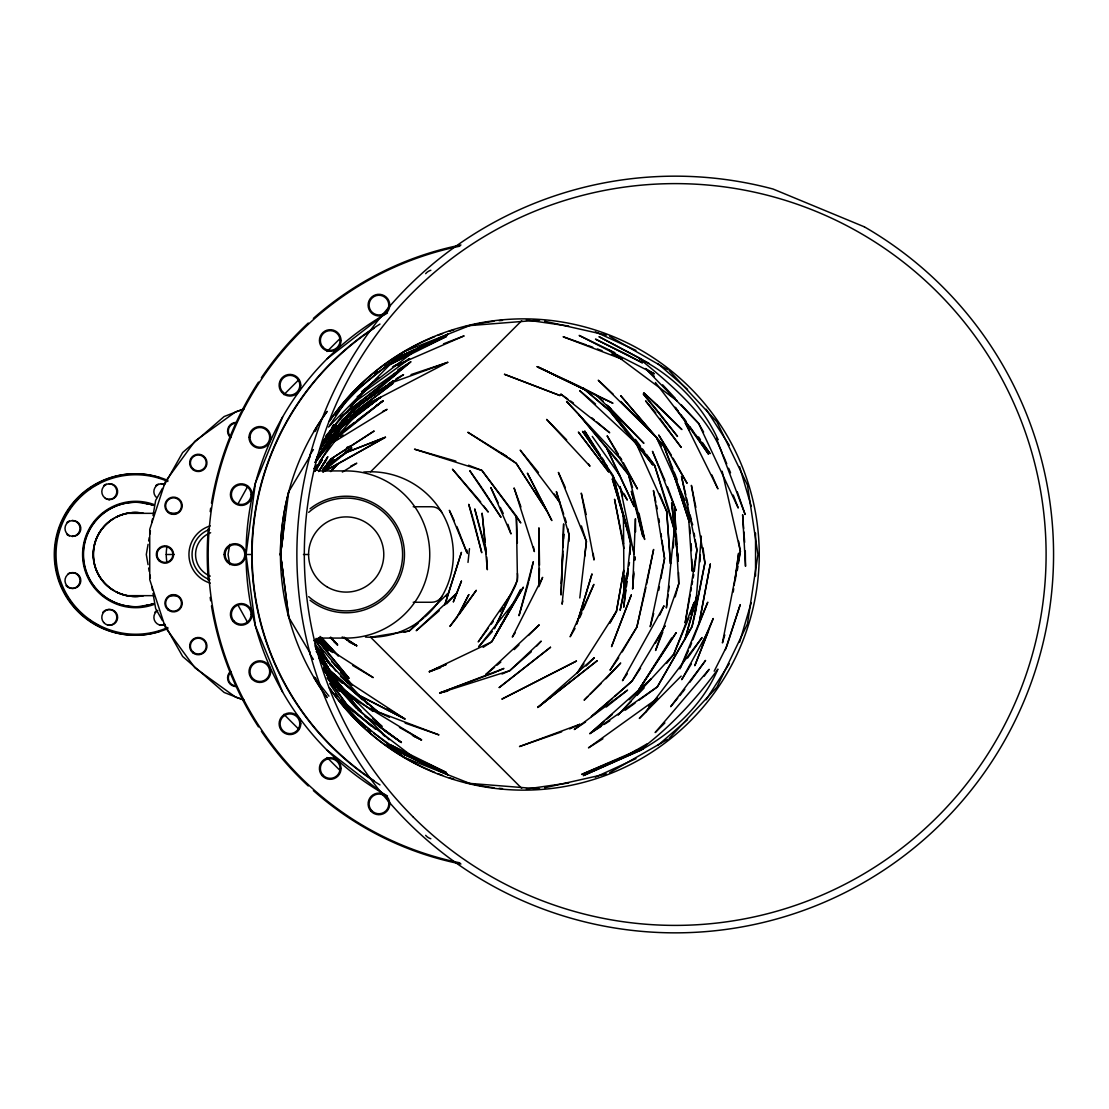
<?xml version="1.0" encoding="UTF-8"?>
<svg xmlns="http://www.w3.org/2000/svg" width="1109" height="1109" viewBox="0 0 1109 1109"><rect width="100%" height="100%" fill="white"/><g stroke="black" fill="none" stroke-linecap="round" stroke-linejoin="round"><path stroke-width="1.5" d="M132.096 634.764L135.728 635.207M568.862 541.483L569.028 534.76L567.78 528.591M539.501 568.46L539.043 584.609L538.919 527.842L539.529 565.146M633.738 573.7L632.643 588.796L635.415 518.776L635.596 531.821M630.092 554.445L630.577 543.147L628.706 534.067M562.804 554.306L561.029 595.006L563.635 523.905L563.095 547.527M561.237 583.514L562.845 551.048M563.012 547.472L563.691 533.956L563.441 538.891M699.987 561.819L700.347 554.957M700.694 548.096L701.304 536.104L695.066 614.081L704.908 562.915L703.037 547.804M673.302 547.888L673.745 539.695M673.925 536.409L674.286 529.852L669.988 512.996M624.88 575.682L624.034 591.055L623.438 515.796L612.293 478.838L628.235 532.445M634.708 560.197L634.944 556.787L634.695 560.059M632.643 588.796L633.849 571.897M137.793 474.028L137.821 473.848A80.707 80.68 -90 0 1 159.821 477.716M467.998 562.415L469.481 548.65M584.762 556.163L586.411 541.525L581.393 525.916M579.799 597.945L586.411 541.525L558.395 472.42L565.354 487.627M327.127 697.63A243.079 243.079 0 0 1 288.797 617.408L280.522 554.5L284.14 524.155M284.542 520.786L285.152 515.727M694.276 571.329L696.896 549.939L695.232 539.875M735.281 580.173L738.608 553.266L734.158 585.302M668.103 594.576L666.357 607.995L674.286 529.852L654.684 465.517L646.589 454.524M668.533 591.236L669.198 586.204M255.347 625.628L246.046 554.5L255.347 483.372M309.758 652.425L288.797 617.408L280.522 554.5L288.714 491.744A242.469 242.469 0 0 0 288.714 617.256M625.989 590.043L623.729 607.191L630.577 543.147L613.111 475.706L628.262 532.403M626.433 586.619L627.112 581.476M627.791 576.333L628.248 572.909M733.229 592.054L733.701 588.671M695.066 614.081L696.008 607.455M696.48 604.142L696.951 600.828M282.906 537.421L280.452 554.5L282.906 571.579M737.374 569.957L737.915 566.574M738.455 563.192L740.368 551.339L738.608 541.192M229.799 544.38L228.066 554.5L229.799 564.62M148.065 544.353L146.305 554.5L148.065 564.647M148.648 540.97L149.23 537.588M149.812 534.205L150.408 530.823M151.864 522.367L152.446 518.984M153.028 515.602L155.662 500.381L162.413 488.417M616.452 611.309L623.688 570.483L616.452 611.309L609.978 622.884L616.452 611.309L576.943 673.26M690.214 594.646L685.154 622.981L696.896 549.939L681.522 476.523L685.778 494.822M690.81 591.305L691.406 587.978M692.002 584.637L692.598 581.31M693.18 577.969L693.777 574.628M658.801 590.251L659.411 586.911M660.922 578.538L664.568 558.465L661.962 540.263M624.242 591.083L628.276 569.291M628.207 569.153L620.125 610.31L623.937 592.76M628.858 565.853L629.496 562.554M646.575 584.332L653.617 549.468L636.885 627.056L622.177 651.967M562.776 600.981L562.083 604.211L569.028 534.76L556.371 491.606L563.705 514.257M528.951 580.839L533.332 561.708L519.012 615.703L528.577 582.433M645.909 587.659L636.885 627.056L610.047 670.238L618.725 657.817M694.691 615.647L692.058 626.585L657.304 686.915L639.214 700.07M691.753 615.745L696.882 595.866M653.672 613.513L650.221 626.71L664.568 558.465L653.437 490.538L655.863 502.169M675.187 596.878L678.763 583.764L678.556 572.563M696.826 595.741L684.891 639.63L691.323 617.394M739.592 642.25L751.195 602.755M724.787 634.944L722.43 642.915L740.368 551.339L722.167 471.27M444.848 604.668L461.441 552.379L444.848 604.765M725.425 649.68L740.216 604.668L726.797 646.228L714.182 671.208M690.02 614.455L694.109 602.478L673.717 654.365L666.786 663.21M662.835 631.978L655.585 650.484L678.763 583.764L674.383 507.437L675.949 529.312M689.77 647.642L691.642 642.943M692.875 639.796L707.778 602.187L679.9 668.935M538.891 586.647L542.634 577.359L512.316 637.051L515.2 632.823M255.486 482.845L282.587 417.026M688.994 617.45L673.717 654.365L618.129 714.986L631.132 701.498M579.841 617.588L581.851 612.847M583.182 609.687L593.883 584.388L570.137 636.788L575.017 628.456M315.358 431.262L316.786 428.116M659.758 614.954L664.014 605.805L622.482 680.704L627.306 673.759M680.607 667.41L688.439 650.72M701.872 644.579L713.226 618.503L694.788 665.719L708.526 630.91L681.73 679.678L691.406 663.847M655.322 643.359L665.053 625.739L632.005 681.148L614.691 696.48M237.797 504.262L247.764 486.297M164.104 485.423L182.652 452.541L224.143 416.54L243.328 409.055M512.954 604.849L491.689 641.848L483.122 647.351M288.797 491.592L309.758 456.575M315.58 469.121L334.183 438M500.173 611.808L502.821 607.51M504.581 604.627C509.835 594.881 518.679 585.164 517.446 573.381M320.986 446.456L334.294 424.858M315.081 471.311L322.317 459.722L315.15 471.159M323.079 442.2L333.92 424.899M316.204 459.972L321.61 451.349M319.42 470.895L326.614 459.459L322.567 464.934M639.006 689.507L676.088 632.795L639.006 689.507L671.735 637.883M315.206 462.273L339.312 424.664L334.53 431.845M322.733 471.852L331.023 458.946L373.941 431.138L331.023 458.946L326.545 463.839M706.1 699.751L729.278 663.667M332.312 434.631L316.453 459.181L318.352 456.284M640.558 668.145L632.005 681.148L591.333 716.566L612.223 698.67M321.208 451.973L332.617 434.714M313.403 449.616L310.534 453.872A11.936 11.936 0 0 0 309.453 457.712M329.65 425.454L345.911 401.306M507.991 611.6L512.649 604.668M317.659 457.573L321.61 451.918M325.547 446.262L330.482 439.192M332.021 427.422L333.961 424.65M319.863 449.644L336.582 425.745L319.683 449.727M577.151 673.496L583.944 663.82M687.608 658.025L702.066 637.564L645.688 712.02L639.311 718.452L681.189 676.088M330.732 438.596L332.7 435.823M315.025 462.425L344.899 420.38L316.62 459.542M459.154 614.469L476.316 590.279L449.88 626.391L457.241 617.159M319.794 454.038L321.749 451.308M327.599 443.087L329.553 440.342M316.869 459.778L344.885 420.394M321.513 446.414L335.472 426.993M682.825 691.988L684.808 689.243M689.756 682.382L705.574 660.423L670.654 706.683L677.751 698.115M704.173 676.199L709.136 669.337L655.156 732.564L664.887 722.916M316.772 457.13L349.349 412.687M323.149 441.202L341.586 416.097M488.251 628.248L478.229 641.889L511.637 593.135L494.281 628.775L517.459 580.146L516.337 516.045L481.916 470.438L468.566 465.226M491.259 624.159L493.269 621.428M335.251 415.085L339.34 409.983M315.15 467.443L317.188 464.726M319.226 462.023L340.629 433.577M315.982 461.635L343.471 425.218L337.857 430.334L380.526 397.299L362.075 406.892L350.499 417.15M446.054 595.963L447.939 593.44L409.332 630.91L404.189 632.185M326.559 446.248L343.471 425.218M679.789 695.662L681.813 693.208M323.329 469.551L333.047 458.156L325.006 466.639M341.475 407.488C358.429 387.027 379.25 370.032 401.749 356.003M645.688 712.02L649.985 707.029M653.215 703.286L657.526 698.31L588.477 747.84L602.908 738.788M325.769 435.962L365.942 389.8M336.207 437.722L338.328 435.296M492.382 631.451L478.755 646.686L515.449 600.51L520.703 589.447L495.473 635.235L523.379 587.16L491.689 641.848L429.266 671.721L440.495 667.757M316.079 459.431L355.379 416.027L363.322 410.122M330.801 471.602L337.621 464.061L385.461 437.223L347.699 451.89L336.734 459.098M536.881 645.909L541.22 641.127L509.738 670.695L502.017 674.009M323.176 441.923L360.91 400.391M336.595 428.434L359.968 403.898M669.06 738.552L716.913 687.164L747.452 623.937L757.932 554.5L747.452 485.063L716.913 421.836L669.06 370.448M605.958 678.736L620.693 663.016L584.11 700.181L587.742 696.604M345.218 401.929L359.69 386.944M446.567 603.92L456.631 593.246L416.222 630.702L439.219 610.74M637.037 695.343L644.121 687.968M330.454 471.38L337.621 464.061L324.992 470.951M328.514 427.048L389.952 364.611L410.76 353.3M330.496 442.255L332.839 439.885M586.134 665.982L594.327 657.679L537.74 707.445L597.266 660.659L537.74 707.445L545.642 701.124M339.396 423.846L341.78 421.448M346.549 416.665L357.292 405.908M337.857 430.334L346.646 421.517L341.586 426.272M283.932 394.638L298.668 379.902M327.1 351.47L340.241 338.328M370.628 471.769L521.701 320.695M350.416 406.13L356.543 400.044M336.027 432.094L346.576 421.586M514.216 649.611L518.984 644.884M528.522 635.443L539.251 624.824L485.742 674.563L494.545 667.258M590.168 694.22L601.106 683.504M334.946 433.175L362.075 406.892L447.745 362.338L411.037 374.592M323.149 471.782L331.73 463.548L323.149 471.602M331.48 469.953L337.621 464.061M629.163 699.779L651.094 678.985L589.877 733.617L601.272 726.298M350.43 420.699L355.379 416.027L352.731 418.065M323.384 471.339L326.989 467.943M329.401 465.683L331.799 463.41M342.889 419.77L364.265 400.626M323.135 470.147L334.516 459.999M323.066 470.978L326.767 467.679M341.489 425.121L347.921 419.424M531.266 651.815L509.738 670.695L439.691 693L447.828 691.059M333.171 434.742L370.004 402.498L358.221 411.993M350.43 412.52L364.265 400.474M418.107 623.286L409.332 630.91L370.628 637.231L521.701 788.305M648.502 706.142L657.526 698.31M657.762 745.47L687.566 719.644M341.586 420.602L410.76 361.867L397.743 369.935M604.35 721.224L589.877 733.617L657.304 686.915L692.058 626.585L704.908 562.915L691.392 485.382L695.87 507.34M606.983 718.979L612.237 714.473M342.445 421.337L344.663 419.465M361.548 391.81L373.373 381.87M376.006 379.666L378.626 377.448M497.068 665.178L500.838 662.045M348.24 414.766L372.056 395.289M323.523 471.048L346.05 452.638L385.461 437.223L323.689 471.644M351.068 394.541L404.397 351.553L469.648 325.602L539.653 320.071M324.008 468.026L334.336 459.681M350.361 418.315L355.601 414.101M328.319 444.751L383.215 400.696L376.27 405.534M549.593 697.963L552.213 695.87M606.179 707.071L627.542 690.117L574.282 729.514L585.552 722.001M640.143 750.46L638.798 750.807C669.365 727.989 695.69 700.084 717.911 669.129C703.078 704.104 673.302 732.439 640.143 750.46L583.292 775.635L643.4 748.894M340.546 416.984L410.76 361.867L354.866 401.86M374.981 373.691L377.517 371.709M327.141 358.734L382.563 315.843M340.56 416.998L394.846 374.994L384.768 381.454M348.767 421.143L344.802 424.206L380.526 397.299L365.97 408.14M332.783 439.76L383.215 400.696L357.195 420.325M361.617 391.851L413.74 351.678M339.742 424.137L393.057 383.312L353.674 412.534M336.665 435.809L354.464 422.39M383.298 383.672L394.846 374.994L389.342 379.042M382.48 384.102L385.225 382.078M351.622 411.092L393.251 380.872L389.093 383.756M625.31 710.176L635.041 703.106M357.209 396.759L409.512 358.859M322.705 469.065L351.913 447.911L345.024 452.139M333.629 441.826L337.677 438.901M340.394 436.946L343.097 434.991M357.223 406.241L386.32 385.71M353.119 409.249L403.551 374.62L396.024 378.862M385.197 365.984L400.501 356.252L414.295 349.834M393.667 374.357L396.467 372.472M399.282 370.572L403.496 367.731M137.391 474.014L132.11 473.848A80.707 80.68 -90 0 0 54.286 554.611A80.707 80.68 -90 0 0 132.207 635.166M398.173 365.901L409.401 358.554M604.128 724.468L609.839 720.822M333.795 442.02L387.083 409.346L382.536 411.55M342.376 472.06L356.779 463.215L350.596 466.279M408.181 354.977L410.954 353.327M647.046 743.903L627.098 755.409L581.671 774.415L640.655 748.838L627.098 755.409L636.982 749.795M609.645 772.668L667.576 739.412M399.864 369.588L403.634 367.481L400.432 368.853M393.931 366.053L399.961 362.865M389.952 364.611L446.192 336.623L400.238 357.431M393.03 360.702L447.994 334.142L417.358 348.406M395.248 360.175L446.192 336.623M497.927 671.181L503.93 668.436L439.691 693L496.416 671.874M595.367 777.146L635.942 758.625M400.349 368.84L403.385 367.467M569.624 728.918L580.049 724.246L519.497 746.551L561.653 731.843M400.501 356.252L447.066 335.417L403.537 354.728M392.475 366.982L464.117 335.875L443.531 343.832M446.359 664.333L429.266 671.721L446.331 664.457M347.089 447.786L350.292 446.594M388.51 383.908L447.745 362.338M347.02 447.315L350.222 446.151M243.911 409.179L235.662 411.813L194.934 441.146L165.31 481.68L149.729 529.395L149.729 579.605L165.31 627.32L194.934 667.854L235.662 697.187L243.911 699.821M394.139 373.844L397.382 372.818M544.671 787.792L606.484 773.888M526.318 789.026L568.751 782.926M134.993 635.207L137.821 635.152A80.707 80.68 -90 0 0 159.821 631.284M388.788 305.114A9.856 9.856 0 0 0 373.996 296.574A9.856 9.856 0 0 0 373.996 313.653A9.856 9.856 0 0 0 388.788 305.114L389.744 305.114A10.813 10.813 0 0 0 373.525 295.743A10.813 10.813 0 0 0 373.525 314.485A10.813 10.813 0 0 0 389.744 305.114M340.089 340.505L341.045 340.505A10.813 10.813 0 0 0 324.826 331.134A10.813 10.813 0 0 0 324.826 349.862A10.813 10.813 0 0 0 341.045 340.505M299.804 385.239L300.761 385.239M249.026 437.376L249.982 437.376M269.709 437.376A9.856 9.856 0 0 0 254.918 428.836A9.856 9.856 0 0 0 254.918 445.915A9.856 9.856 0 0 0 269.709 437.376L270.665 437.376A10.813 10.813 0 0 0 254.432 428.005A10.813 10.813 0 0 0 254.432 446.747A10.813 10.813 0 0 0 270.665 437.376M251.105 494.628A9.856 9.856 0 0 0 236.314 486.089A9.856 9.856 0 0 0 236.314 503.167A9.856 9.856 0 0 0 251.105 494.628L252.062 494.628A10.813 10.813 0 0 0 235.829 485.257A10.813 10.813 0 0 0 235.829 503.999A10.813 10.813 0 0 0 252.062 494.628M108.904 499.549L109.722 499.549M413.2 506.744L431.678 506.744A11.936 11.936 0 0 1 441.978 512.649M154.276 513.342L127.909 513.342A41.782 41.768 89.7 0 0 115.669 517.543M169.525 513.342L177.038 513.342M72.903 536.382L72.085 536.382A7.929 7.929 0 0 0 80.014 528.452A7.929 7.929 0 0 0 72.085 520.537M167.015 562.554A41.782 41.768 89.8 0 1 166.239 554.5L174.168 554.5M224.129 554.5L225.085 554.5M244.812 554.5A9.856 9.856 0 0 0 230.02 545.961A9.856 9.856 0 0 0 230.02 563.039A9.856 9.856 0 0 0 244.812 554.5L245.768 554.5M246.046 554.5L251.757 554.5M303.45 554.5L308.579 554.5M154.276 595.658L127.909 595.658A41.782 41.768 89.7 0 1 115.669 591.457M169.525 595.658L177.038 595.658M413.2 602.256L431.678 602.256A11.936 11.936 0 0 0 441.978 596.351M251.105 614.372L252.062 614.372M269.709 671.624A9.856 9.856 0 0 0 254.918 663.085A9.856 9.856 0 0 0 254.918 680.164A9.856 9.856 0 0 0 269.709 671.624L270.665 671.624M299.804 723.761A9.856 9.856 0 0 0 285.013 715.222A9.856 9.856 0 0 0 285.013 732.3A9.856 9.856 0 0 0 299.804 723.761L300.761 723.761A10.813 10.813 0 0 0 284.542 714.39A10.813 10.813 0 0 0 284.542 733.132A10.813 10.813 0 0 0 300.761 723.761M340.089 768.495L341.045 768.495M388.788 803.886L389.744 803.886M539.653 788.929L469.648 783.398L404.397 757.447L351.068 714.459M526.318 319.974L568.751 326.074M544.671 321.208L606.484 335.112M455.854 461.108L414.516 449.187L481.916 470.438L520.786 522.935L516.337 516.045L517.348 542.939M405.159 723.123L438.97 734.893L378.127 711.964L371.418 707.334M586.439 344.941L563.122 336.762L622.191 359.219M737.222 491.717L745.137 514.479L716.372 438.443L718.064 439.746C702.413 404.73 672.969 375.355 638.798 358.193C671.125 384.671 706.267 413.671 722.347 453.304M588.006 345.509L592.705 347.228M597.391 348.947L602.09 350.666M243.328 699.945L224.143 692.46L182.652 656.459L164.104 623.577M447.066 773.583L403.288 754.106L447.994 774.858L395.261 749.698L386.944 744.25M595.367 331.854L635.942 350.375M414.433 757.613L446.192 772.377L391.158 745.179L412.922 756.92L345.648 705.504M611.489 354.104L622.246 359.122M581.268 387.166L537.172 366.635L612.736 403.135L537.172 366.635L596.392 395.178L603.296 401.319M389.453 717.301L378.127 711.964L329.193 669.85L324.327 662.697M413.782 736.237L421.545 739.911L350.555 696.868M614.913 352.704L579.161 335.445L654.324 373.844L645.521 368.59L698.573 423.347L703.605 432.053M412.34 735.406L421.545 739.911L399.448 727.393M349.058 641.972L356.765 645.771L344.095 637.19M358.276 694.927L404.937 718.992L344.996 679.762M357.209 694.303L404.937 718.992L387.485 708.568M641.792 359.288L598.985 336.665L649.209 363.433M620.971 420.422L582.793 387.873L596.392 395.178L643.899 443.337L607.995 405.852M609.645 336.332L667.576 369.588M395.261 749.698L401.721 753.413M346.604 639.893L356.765 645.771L342.21 636.954M352.704 665.483L373.22 677.599L326.393 647.462L324.382 644.856M405.825 752.651L412.922 756.92M501.282 453.096L507.326 456.797M505.87 455.896L467.846 432.274L516.198 463.312L547.264 511.457L551.838 520.565L527.399 473.169L547.264 511.457L516.198 463.312L508.518 457.657M618.032 356.044L609.409 350.347L677.336 401.001L668.394 393.265M402.553 753.552L373.788 733.146M371.473 707.944L379.486 713.392L330.856 672.664L315.649 645.979M384.435 730.776L401.375 742.476L357.625 709.732M567.808 399.046L560.724 394.069L609.687 432.76L596.905 422.058M570.636 401.042L573.478 403.024M365.013 716.414L372.014 721.432M379.001 726.437L401.375 742.476L368.465 718.604M372.915 711.41L341.184 687.58L345.523 691.85M327.141 750.266L382.563 793.157M334.419 664.651L348.933 678.181L316.883 639.297M335.32 684.53L337.968 686.651M349.03 695.357L358.346 702.87M591.79 417.788L594.341 419.923M348.725 698.615L351.373 700.833M372.569 718.563L381.829 726.326L328.791 674.646M347.283 706.017L349.945 708.235M352.593 710.467L371.141 726.035M582.793 387.873L621.068 420.491M595.533 404.023L579.702 390.645L636.136 443.323L652.854 464.976L608.938 409.97L636.136 443.323L639.338 448.785M377.032 722.236L381.829 726.326M382.522 734.283L385.1 736.501M341.627 699.987L375.452 729.209M657.762 363.53L687.566 389.356M365.554 727.379L348.281 710.509L340.823 701.664M368.146 729.639L370.725 731.898M320.709 638.798L326.393 647.462L331.383 651.829M645.521 368.59L654.352 376.381M353.355 699.696L334.239 678.458M333.837 641.543L337.593 644.925L330.87 637.245M329.193 669.85L362.366 699.737M369.976 730.152L357.126 718.521L341.198 701.193M340.505 676.351L347.879 683.033M342.667 678.029L347.713 682.728M342.085 683.172L330.856 672.664L315.372 646.27M613.332 394.36L598.264 380.235L656.403 437.362L664.111 446.691L672.858 468.816M620.86 401.43L656.403 437.362L661.283 446.289M331.591 661.602L348.933 678.181L316.12 638.41M346.036 692.279L353.327 699.308M334.682 664.79L346.66 676.407M330.44 637.786L337.593 644.925L330.482 637.384M283.932 714.362L298.668 729.098M327.1 757.53L340.241 770.672M340.172 685.889L353.383 699.169M327.405 677.751L389.079 739.731M566.685 439.913L546.626 419.396L589.974 466.21L588.532 463.992M340.463 672.553L352.329 685.14L315.164 640.752M632.56 487.378L628.512 474.694L621.816 465.53L578.801 414.461L566.574 401.458L621.414 459.999M321.305 637.647L338.384 655.96L321.333 637.37M328.25 676.06L360.772 710.924L323.648 667.632M662.655 384.809L675.409 398.491M681.189 404.702L698.573 423.347L738.234 508.019L733.243 495.099M316.37 649.098L367.578 704.229M327.155 674.674L360.772 710.924L349.238 698.074M608.938 407.003L611.156 409.415M328.472 674.979L330.773 677.544M334.239 681.397L338.855 686.526M342.321 690.38L345.772 694.234M628.831 435.005L636.136 443.323L666.717 511.512L670.46 563.705L666.717 511.512L659.73 493.99M331.536 680.177L356.599 708.651M339.409 686.097L341.558 688.578M320.612 638.285L332.88 652.522M656.958 410.08L643.248 393.931L677.53 436.419L657.984 411.397M655.807 412.964L645.604 400.862L681.231 447.426L659.883 418.481M316.12 649.333L323.828 658.524M335.168 693.901L337.178 696.341M578.801 414.461L628.512 474.694L644.662 539.459L638.992 513.301M538.475 472.517L520.204 450.143L559.74 502.349L554.389 494.046M333.019 681.328L337.081 686.443M325.367 672.414L340.449 691.392M606.665 404.716L654.684 465.517L669.462 511.36M313.999 677.1L328.943 696.147M678.126 411.065L675.187 407.28L708.512 454.177L695.385 434.839M681.065 414.835L685.972 421.129M319.697 639.047L328.68 650.65L326.393 647.462M655.405 382.494L710.107 453.623L702.385 442.463M315.095 643.982L335.819 671.042M336.36 681.453L342.667 689.701M480.682 501.947L452.458 469.19L488.251 512.039L483.524 505.732M321.776 642.527L327.945 650.747L319.891 637.536M330.981 673.759L337.108 682.049M330.898 680.621L334.918 686.069M635.443 439.414L640.503 446.275M642.527 449.02L644.565 451.779M327.224 677.862L347.117 705.296M327.682 677.779L346.59 704.201M316.204 651.385L345.135 692.016M607.33 466.376L582.558 431.346L612.82 475.082M324.147 670.488L329.096 677.46M331.078 680.247L336.013 687.233M481.791 487.724L469.786 470.687L501.005 517.335L482.706 489.124M592.275 436.419L619.82 475.595L634.196 506.619L606.762 448.286L619.82 475.595L617.755 472.628M323.592 668.547L339.396 691.032M325.644 658.247L330.496 665.206M318.56 639.463L320.529 642.305M322.497 645.133L326.42 650.789L319.337 638.881M698.531 436.891L700.458 439.677M689.77 426.535L693.513 432.066M313.403 659.384L310.534 655.128A11.936 11.936 0 0 1 309.453 651.288M329.65 683.546L345.911 707.694M322.012 652.314L331.508 666.509M321.36 639.643L327.917 649.583L320.057 636.414M319.018 639.574L326.42 650.789L318.422 637.758M326.656 674.716L331.341 681.896M600.316 455.134L584.651 430.985L627.306 500.062L624.242 494.018M602.159 457.975L603.989 460.817M321.887 653.007L323.759 655.89M326.573 660.229L328.458 663.113M325.436 658.524L328.222 662.835M706.1 409.249L729.278 445.333M318.699 657.36L331.563 677.724M319.794 659.051L331.633 677.793M671.416 455.272L658.704 435.005L687.095 483.344L673.066 458.225M618.281 454.177L607.122 435.795L637.453 488.944L623.355 462.703M620 457.005L621.719 459.833M323.703 668.27L332.617 683.047M315.621 640.004L330.427 665.358M315.206 645.632L332.603 675.395L315.413 645.771M315.608 646.783L331.924 675.229M162.413 620.583L155.662 608.619L153.028 593.398M689.216 429.973L685.168 422.709L717.911 488.875L711.812 474.888M315.386 647.226L327.113 668.173M237.797 604.738L247.764 622.703M498.135 502.821L490.816 487.53L510.999 533.928L507.936 524.363M500.325 507.409L503.264 513.522M454.219 520.578L449.353 510.334L466.847 552.462L456.922 526.595M315.358 677.738L316.786 680.884M685.002 500.422L656.403 437.362L620.68 395.677L664.111 446.691L692.737 524.779M665.04 480.765L652.48 451.349L676.143 510.528L667.59 486.99M722.971 454.801L726.755 463.784M728.641 468.261L730.54 472.753M255.486 626.155L282.587 691.974M674.106 471.977L677.239 479.878M520.939 506.952L514.077 487.96L534.372 551.575L533.429 546.737M672.082 469.357L689.174 521.66L687.996 508.393L692.196 571.19L691.753 559.158M673.302 472.711L689.174 521.66M564.744 517.487L566.325 522.339M472.822 517.82L468.747 504.318L481.75 552.712L473.28 519.317M739.592 466.75L751.195 506.245M628.235 532.403L623.438 515.796L623.826 522.644M636.899 510.93L631.354 491.301L642.929 536.659L637.37 512.566M485.174 546.931L474.721 508.92L486.283 553.821M690.075 514.936L691.406 519.858M622.537 496.402L620.07 486.588L634.001 553.973L633.142 547.333M686.554 498.149L688.093 504.803M586.217 514.548L581.282 493.131L593.994 560.003L593.218 553.391M656.556 505.496L657.249 508.809M623.535 543.798L614.538 499.258L623.896 548.442M148.648 568.03L149.23 571.412M149.812 574.795L150.408 578.177M151.864 586.633L152.446 590.016M694.123 533.166L694.678 536.52M485.853 549.967L486.283 552.726M658.885 518.749L659.37 522.062M661.019 533.651L661.491 536.95M466.944 550.161L467.374 553.516M485.243 541.941L482.124 513.134L487.35 569.721L486.782 557.065M485.797 547.014L486.338 552.102M676.975 549.579L671.624 502.834L678.195 561.237L677.322 552.92M689.659 526.747L690.311 533.512M743.64 528.508L742.614 514.701L745.511 566.311L745.29 550.965M743.889 531.96L744.652 542.329M676.324 534.358L677.044 544.45M677.654 552.864L678.14 559.588M691.184 543.701L691.434 550.577M755.548 533.055L755.548 575.945M329.567 420.81A235.621 235.621 0 0 1 679.803 378.086A235.621 235.621 0 0 1 679.803 730.914A235.621 235.621 0 0 1 329.567 688.19M280.522 554.5A243.079 243.079 0 0 1 327.127 411.37M210.266 576.112A23.234 23.234 0 0 1 210.641 532.75M143.491 595.741A42.031 42.017 89.9 0 1 93.378 554.5A42.031 42.017 89.9 0 1 143.491 513.259M138.389 596.406A42.031 42.017 -89.8 0 1 131.929 596.406M127.064 595.741A42.031 42.017 -89.8 0 1 116.32 592.067M113.451 590.473A42.031 42.017 -89.8 0 1 113.451 518.527M116.32 516.933A42.031 42.017 -89.8 0 1 127.064 513.259M131.929 512.594A42.031 42.017 -89.8 0 1 138.389 512.594M144.018 503.278A52.012 51.984 -89.7 0 1 147.317 503.971M147.22 605.043A52.012 51.984 -89.7 0 1 143.907 605.736M153.25 603.601A52.248 52.234 -89.8 0 1 101.82 594.521M100.586 593.454A52.248 52.234 -89.8 0 1 100.586 515.546M101.82 514.479A52.248 52.234 -89.8 0 1 153.25 505.399M97.925 625.143A79.751 79.723 -90 0 1 93.447 622.606M90.564 620.763A79.751 79.723 -90 0 1 87.763 618.794M77.602 609.922A79.751 79.723 -90 0 1 75.287 607.413M71.988 603.448A79.751 79.723 -90 0 1 65.431 593.565M59.248 579.563A79.751 79.723 -90 0 1 57.793 574.642M57.793 534.358A79.751 79.723 -90 0 1 59.248 529.437M65.431 515.435A79.751 79.723 -90 0 1 71.988 505.552M75.287 501.587A79.751 79.723 -90 0 1 77.602 499.078M87.763 490.206A79.751 79.723 -90 0 1 90.564 488.237M93.447 486.394A79.751 79.723 -90 0 1 97.925 483.857M102.832 612.279A7.929 7.929 0 0 1 116.348 614.663A7.929 7.929 0 0 1 107.531 625.171M68.12 573.672A7.929 7.929 0 0 1 78.711 576.195A7.929 7.929 0 0 1 76.826 586.897A7.929 7.929 0 0 1 66.013 585.635M69.382 535.91A7.929 7.929 0 0 1 66.997 534.524M66.997 522.381A7.929 7.929 0 0 1 69.382 521.008M108.904 483.704A7.929 7.929 0 0 1 116.708 493.006A7.929 7.929 0 0 1 106.187 499.078M103.802 485.562A7.929 7.929 0 0 1 106.187 484.176M156.702 497.705A7.929 7.929 0 0 1 164.506 484.176M155.884 485.562A7.929 7.929 0 0 1 158.268 484.176M160.971 483.704A7.929 7.929 0 0 1 163.675 484.176M164.936 624.242A7.929 7.929 0 0 1 159.599 625.171M154.9 612.279A7.929 7.929 0 0 1 157.007 610.505M163.162 625.171A7.929 7.929 0 0 1 157.825 610.505M153.596 603.601A52.248 52.234 89.6 0 1 83.508 554.5A52.248 52.234 89.6 0 1 153.596 505.399M153.943 604.488A53.204 53.177 -90 0 1 82.579 554.5A53.204 53.177 -90 0 1 153.943 504.512M167.819 627.514A79.751 79.723 -90 0 1 56.032 554.5A79.751 79.723 -90 0 1 167.819 481.486M167.889 628.512A80.707 80.68 90 0 1 55.048 554.5A80.707 80.68 90 0 1 167.889 480.488M209.975 579.757A26.755 26.755 0 0 1 209.656 529.367M166.239 554.5A41.782 41.768 -90 0 1 167.015 546.446M114.282 590.681A41.782 41.768 89.7 0 1 114.269 518.305M132.706 512.788A41.782 41.768 89.7 0 1 137.613 512.788M137.613 596.212A41.782 41.768 89.7 0 1 132.706 596.212M231.129 437.14A7.929 7.929 0 0 1 236.217 423.139M230.658 437.695A8.65 8.65 0 0 1 236.217 422.418M236.217 685.861A7.929 7.929 0 0 1 231.129 671.86M236.217 686.582A8.65 8.65 0 0 1 230.658 671.305M210.253 583.098A29.846 29.846 0 0 1 210.253 525.902M308.676 512.372A56.407 56.407 0 0 1 386.833 515.394A56.407 56.407 0 0 1 386.833 593.606A56.407 56.407 0 0 1 308.676 596.628M310.049 508.768A58.278 58.278 0 0 1 388.968 514.923A58.278 58.278 0 0 1 388.968 594.077A58.278 58.278 0 0 1 310.049 600.232M374.329 780.902A270.804 270.804 0 0 1 374.329 328.098M313.889 640.655A11.936 11.936 0 0 1 321.319 638.077L346.188 638.077A83.577 83.577 0 0 0 429.751 554.5A83.577 83.577 0 0 0 346.188 470.923L321.319 470.923A11.936 11.936 0 0 1 313.889 468.345M379.971 784.922A271.164 271.164 0 0 1 379.971 324.078M387.457 795.957A276.862 276.862 0 0 1 387.457 313.043M425.648 273.673A10.813 10.813 0 0 1 430.833 270.263M430.833 838.737A10.813 10.813 0 0 1 425.648 835.327M460.956 864.022A315.663 315.663 0 0 1 313.376 790.592M308.274 785.962A315.663 315.663 0 0 1 261.35 731.219M258.494 726.908A315.663 315.663 0 0 1 211.472 605.93M210.668 600.828A315.663 315.663 0 0 1 210.183 597.404M208.298 580.243A315.663 315.663 0 0 1 208.298 528.757M210.183 511.596A315.663 315.663 0 0 1 210.668 508.172M211.472 503.07A315.663 315.663 0 0 1 258.494 382.092M261.35 377.781A315.663 315.663 0 0 1 308.274 323.038M313.376 318.408A315.663 315.663 0 0 1 460.956 244.978M459.861 862.83A314.706 314.706 0 0 1 459.861 246.17M326.933 697.27A242.469 242.469 0 0 1 313.792 677.197M313.792 431.803A242.469 242.469 0 0 1 326.933 411.73M363.738 472.06A82.731 82.731 0 0 1 425.066 616.784M423.804 617.865A82.731 82.731 0 0 1 365.471 637.065M502.488 788.624A235.025 235.025 0 0 1 499.064 788.305M493.949 787.723A235.025 235.025 0 0 1 463.728 781.942M453.941 779.17A235.025 235.025 0 0 1 449.062 777.617M442.588 775.357A235.025 235.025 0 0 1 437.764 773.555M434.576 772.28A235.025 235.025 0 0 1 329.387 687.843M329.387 421.157A235.025 235.025 0 0 1 434.576 336.72M437.764 335.445A235.025 235.025 0 0 1 442.588 333.643M449.062 331.383A235.025 235.025 0 0 1 453.941 329.83M463.728 327.058A235.025 235.025 0 0 1 493.949 321.277M499.064 320.695A235.025 235.025 0 0 1 502.488 320.376M710.301 564.107L699.252 622.62L710.301 564.107M591.929 574.143L576.846 623.826L591.929 574.143M461.441 581.158L453.373 601.785L461.441 581.158M631.257 595.034L611.572 646.519L631.257 595.034M468.802 594.66L458.045 615.62L468.802 594.66M327.737 456.853L318.74 471.464L327.737 456.853M550.508 647.282L499.244 687.525L550.508 647.282M576.417 661.075L502.072 699.017L576.417 661.075M559.948 395.539L504.526 374.329L559.948 395.539M864.382 226.846L773.125 189.057A378.335 378.335 0 0 0 302.618 620.194A378.335 378.335 0 0 0 892.218 864.424A378.335 378.335 0 0 0 864.382 226.846M627.361 354.769L595.478 339.132L642.458 362.879L627.361 354.769M657.013 404.813L643.677 392.794L681.896 429.543L657.013 404.813M593.842 452.347L578.385 432.066L608.758 472.032L593.842 452.347M412.95 816.765A370.891 370.891 0 0 0 1033.463 650.498A370.891 370.891 0 0 0 579.217 196.251A370.891 370.891 0 0 0 412.95 816.765M103.65 622.468A7.929 7.929 0 0 0 117.166 620.083A7.929 7.929 0 0 0 108.349 609.562A7.929 7.929 0 0 0 103.65 622.468M66.831 585.635A7.929 7.929 0 0 0 80.347 583.251A7.929 7.929 0 0 0 71.531 572.743A7.929 7.929 0 0 0 66.831 585.635M67.815 534.524A7.929 7.929 0 0 0 80.707 529.839A7.929 7.929 0 0 0 70.2 521.008A7.929 7.929 0 0 0 67.815 534.524M104.62 497.691A7.929 7.929 0 0 0 117.526 493.006A7.929 7.929 0 0 0 107.019 484.176A7.929 7.929 0 0 0 104.62 497.691M193.202 468.955A7.929 7.929 0 0 0 206.108 464.255A7.929 7.929 0 0 0 195.586 455.439A7.929 7.929 0 0 0 193.202 468.955M192.744 469.509A8.65 8.65 0 0 0 206.815 464.38A8.65 8.65 0 0 0 195.35 454.759A8.65 8.65 0 0 0 192.744 469.509M168.457 511.831A7.929 7.929 0 0 0 181.363 507.132A7.929 7.929 0 0 0 170.841 498.301A7.929 7.929 0 0 0 168.457 511.831M168 512.372A8.65 8.65 0 0 0 182.07 507.257A8.65 8.65 0 0 0 170.592 497.636A8.65 8.65 0 0 0 168 512.372M159.862 560.572A7.929 7.929 0 0 0 172.768 555.872A7.929 7.929 0 0 0 162.247 547.056A7.929 7.929 0 0 0 159.862 560.572M159.405 561.126A8.65 8.65 0 0 0 173.461 555.997A8.65 8.65 0 0 0 161.997 546.377A8.65 8.65 0 0 0 159.405 561.126M168.457 609.326A7.929 7.929 0 0 0 181.363 604.627A7.929 7.929 0 0 0 170.841 595.796A7.929 7.929 0 0 0 168.457 609.326M168 609.867A8.65 8.65 0 0 0 182.07 604.752A8.65 8.65 0 0 0 170.592 595.131A8.65 8.65 0 0 0 168 609.867M193.202 652.189A7.929 7.929 0 0 0 206.108 647.49A7.929 7.929 0 0 0 195.586 638.659A7.929 7.929 0 0 0 193.202 652.189M192.744 652.73A8.65 8.65 0 0 0 206.815 647.614A8.65 8.65 0 0 0 195.35 637.994A8.65 8.65 0 0 0 192.744 652.73M327.377 587.063A37.609 37.609 0 0 0 383.783 554.5A37.609 37.609 0 0 0 327.377 521.937A37.609 37.609 0 0 0 327.377 587.063M322.899 347.103A9.856 9.856 0 0 0 339.604 343.54A9.856 9.856 0 0 0 328.181 330.856A9.856 9.856 0 0 0 322.899 347.103M282.615 391.837A9.856 9.856 0 0 0 299.319 388.289A9.856 9.856 0 0 0 287.896 375.591A9.856 9.856 0 0 0 282.615 391.837M281.658 392.184A10.813 10.813 0 0 0 300.109 388.94A10.813 10.813 0 0 0 288.063 374.579A10.813 10.813 0 0 0 281.658 392.184M226.666 561.459A10.813 10.813 0 0 0 245.117 558.201A10.813 10.813 0 0 0 233.07 543.854A10.813 10.813 0 0 0 226.666 561.459M233.916 620.971A9.856 9.856 0 0 0 250.62 617.422A9.856 9.856 0 0 0 239.197 604.724A9.856 9.856 0 0 0 233.916 620.971M232.959 621.331A10.813 10.813 0 0 0 251.41 618.073A10.813 10.813 0 0 0 239.364 603.726A10.813 10.813 0 0 0 232.959 621.331M251.563 678.583A10.813 10.813 0 0 0 270.014 675.326A10.813 10.813 0 0 0 257.967 660.978A10.813 10.813 0 0 0 251.563 678.583M322.899 775.094A9.856 9.856 0 0 0 339.604 771.545A9.856 9.856 0 0 0 328.181 758.861A9.856 9.856 0 0 0 322.899 775.094M321.943 775.454A10.813 10.813 0 0 0 340.394 772.197A10.813 10.813 0 0 0 328.347 757.849A10.813 10.813 0 0 0 321.943 775.454M371.598 810.485A9.856 9.856 0 0 0 388.316 806.936A9.856 9.856 0 0 0 376.88 794.238A9.856 9.856 0 0 0 371.598 810.485M370.642 810.845A10.813 10.813 0 0 0 389.093 807.588A10.813 10.813 0 0 0 377.06 793.24A10.813 10.813 0 0 0 370.642 810.845"/></g></svg>
